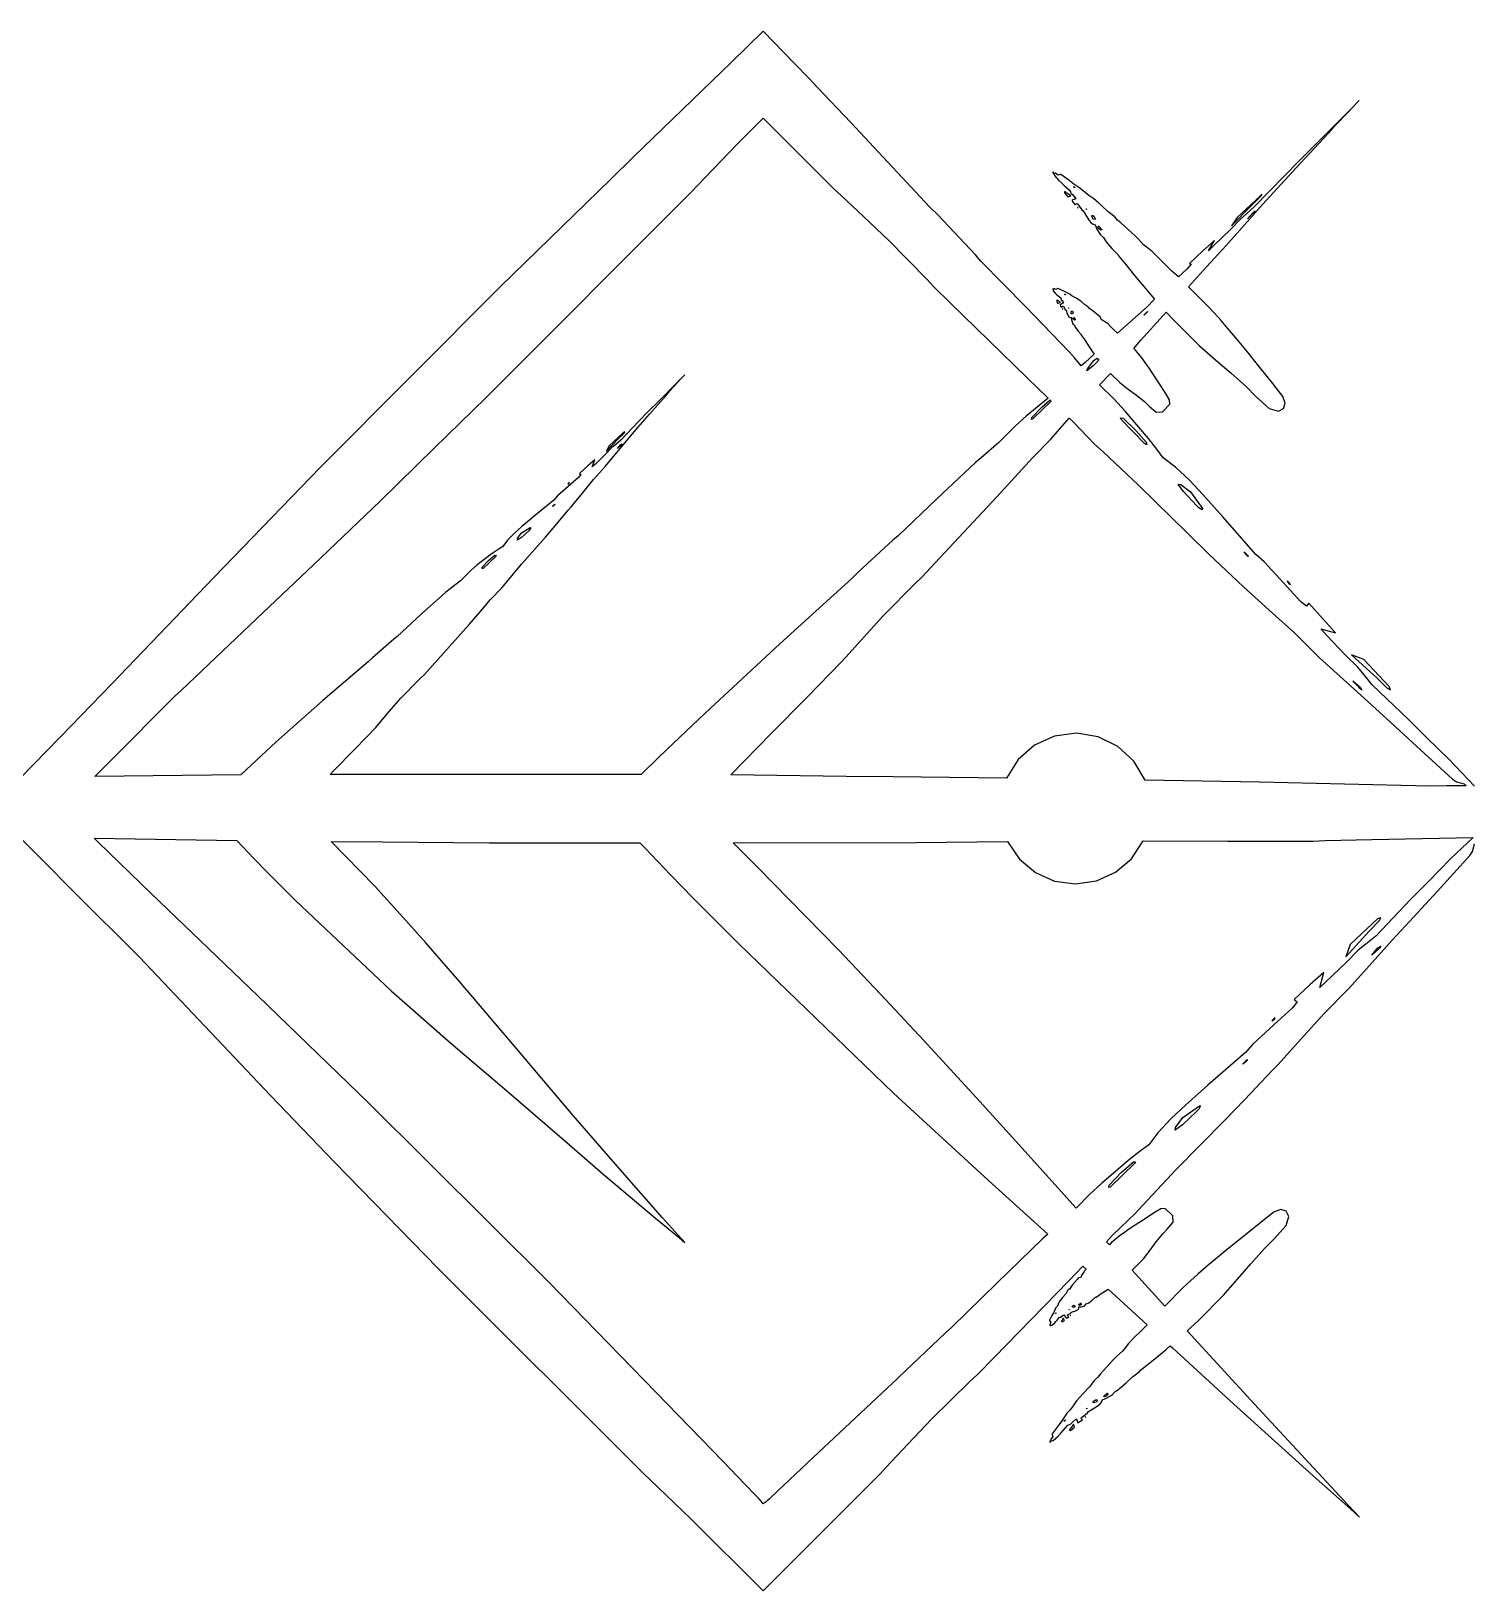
# Model space of a CAD drawing. Extents: x 0 to 792, y 0 to 189.
# Drawn here: x 714.06 to 756.8, y 71.02 to 117.23 of the extents above; entities that cross this region are included whole.
import ezdxf

# ---------------------------------------------------------------- set-up
doc = ezdxf.new("R2010")
doc.units = 0

msp = doc.modelspace()

# ---------------------------------------------------------------- linework, layer by layer
at = {"layer": 'Layer 1'}
for p, q in [((735.748312, 117.229732), (734.811716, 116.315719)), ((736.683012, 116.270222), (735.748312, 117.229732)), ((734.811716, 116.315719), (731.909696, 113.508159)), ((737.103051, 115.837076), (736.683012, 116.270222)), ((737.351522, 115.575129), (737.103051, 115.837076)), ((738.343013, 114.526109), (737.351522, 115.575129)), ((753.337694, 115.104418), (753.224853, 114.988707)), ((753.224853, 114.988707), (753.3273, 115.09281)), ((753.3273, 115.09281), (753.412, 115.18)), ((753.412, 115.18), (753.337694, 115.104418)), ((753.412, 115.18), (753.412, 115.18)), ((734.98443, 113.878715), (735.704412, 114.608177)), ((735.704412, 114.608177), (735.747891, 114.657222)), ((735.747891, 114.657222), (735.764788, 114.641725)), ((735.764788, 114.641725), (736.65024, 113.749638)), ((752.988502, 114.752287), (752.187618, 113.949961)), ((752.685412, 114.425476), (753.076572, 114.832158)), ((753.196006, 114.959257), (752.988502, 114.752287)), ((753.076572, 114.832158), (753.196006, 114.959257)), ((753.196151, 114.958739), (753.205592, 114.968134)), ((753.196482, 114.959069), (753.196151, 114.958739)), ((753.225, 114.988), (753.196482, 114.959069)), ((753.205592, 114.968134), (753.225, 114.988)), ((740.678403, 112.030439), (738.343013, 114.526109)), ((751.669689, 113.31503), (752.496701, 114.206541)), ((752.496701, 114.206541), (752.574758, 114.293184)), ((752.574758, 114.293184), (752.685412, 114.425476)), ((734.030935, 112.891181), (734.98443, 113.878715)), ((736.65024, 113.749638), (737.86461, 112.538908)), ((752.187618, 113.949961), (751.632321, 113.389468)), ((731.909696, 113.508159), (731.233563, 112.848428)), ((751.090406, 112.683324), (751.669689, 113.31503)), ((751.632321, 113.389468), (751.184754, 112.938356)), ((731.233563, 112.848428), (727.974313, 109.672428)), ((733.61477, 112.458614), (734.030935, 112.891181)), ((744.331, 113.052), (744.332897, 113.02925)), ((744.35614, 113.048867), (744.331, 113.052)), ((744.331, 113.052), (744.331, 113.052)), ((744.332897, 113.02925), (744.36323, 113.01804)), ((744.36323, 113.01804), (744.35614, 113.048867)), ((744.364, 113.018), (744.36503, 113.013383)), ((744.366, 113.017), (744.364, 113.018)), ((744.36503, 113.013383), (744.365936, 113.01388)), ((744.413934, 113.021999), (744.365549, 113.013922)), ((744.365549, 113.013922), (744.377296, 112.957625)), ((744.365936, 113.01388), (744.366, 113.017)), ((744.377296, 112.957625), (744.499498, 112.815523)), ((744.486549, 112.963066), (744.413934, 113.021999)), ((744.548864, 112.985237), (744.486549, 112.963066)), ((744.499498, 112.815523), (744.595112, 112.72708)), ((744.572147, 112.981362), (744.548864, 112.985237)), ((744.736008, 112.861928), (744.572147, 112.981362)), ((744.852394, 112.778673), (744.736008, 112.861928)), ((744.957239, 112.699546), (744.852394, 112.778673)), ((751.184754, 112.938356), (750.307667, 112.040664)), ((727.54482, 106.377124), (733.61477, 112.458614)), ((737.86461, 112.538908), (738.051797, 112.367464)), ((738.051797, 112.367464), (738.735226, 111.727432)), ((744.595112, 112.72708), (744.670366, 112.654219)), ((744.670366, 112.654219), (744.82887, 112.520113)), ((744.68158, 112.468324), (744.676017, 112.443845)), ((744.676017, 112.443845), (744.771877, 112.323918)), ((744.702969, 112.470633), (744.68158, 112.468324)), ((744.746996, 112.431404), (744.702969, 112.470633)), ((744.864, 112.347), (744.746996, 112.431404)), ((744.771877, 112.323918), (744.864, 112.347)), ((744.82887, 112.520113), (744.852359, 112.469832)), ((744.852359, 112.469832), (744.86868, 112.428949)), ((744.864, 112.347), (744.864, 112.347)), ((744.86868, 112.428949), (744.920403, 112.38378)), ((744.920403, 112.38378), (744.996397, 112.294267)), ((744.95304, 112.604754), (744.95267, 112.623795)), ((744.95267, 112.623795), (744.963592, 112.622311)), ((744.989557, 112.586209), (744.953, 112.605)), ((744.953, 112.605), (744.95304, 112.604754)), ((745.134328, 112.578546), (744.957239, 112.699546)), ((744.963592, 112.622311), (744.989557, 112.586209)), ((744.996397, 112.294267), (745.015024, 112.265007)), ((745.183, 112.544256), (745.134328, 112.578546)), ((745.285043, 112.446088), (745.183, 112.544256)), ((745.402871, 112.365311), (745.285043, 112.446088)), ((745.520408, 112.282803), (745.402871, 112.365311)), ((745.548103, 112.260468), (745.520408, 112.282803)), ((750.469755, 112.344131), (749.796878, 111.708386)), ((750.232, 112.076), (750.485582, 112.327316)), ((750.537096, 112.391688), (750.469755, 112.344131)), ((750.485582, 112.327316), (750.537096, 112.391688)), ((750.557608, 112.100414), (751.090406, 112.683324)), ((740.921961, 111.788933), (740.678403, 112.030439)), ((745.015024, 112.265007), (744.896372, 112.224618)), ((744.896372, 112.224618), (744.938533, 112.159007)), ((744.938533, 112.159007), (744.991737, 112.086721)), ((744.991737, 112.086721), (745.029448, 112.12711)), ((745.029448, 112.12711), (745.061675, 112.116064)), ((745.061675, 112.116064), (745.109235, 112.048475)), ((745.074, 112.007), (745.06489, 112.007082)), ((745.06489, 112.007082), (745.068477, 111.997438)), ((745.068477, 111.997438), (745.077336, 111.992739)), ((745.077336, 111.992739), (745.074, 112.007)), ((745.074, 112.007), (745.074, 112.007)), ((745.109235, 112.048475), (745.193185, 111.935552)), ((745.193185, 111.935552), (745.232873, 111.910166)), ((745.232873, 111.910166), (745.342703, 111.730314)), ((745.310282, 111.964889), (745.318153, 111.970082)), ((745.325573, 111.94832), (745.310282, 111.964889)), ((745.318153, 111.970082), (745.33299, 111.952607)), ((745.33299, 111.952607), (745.325573, 111.94832)), ((745.674338, 112.15661), (745.548103, 112.260468)), ((745.762902, 112.077565), (745.674338, 112.15661)), ((745.969254, 111.880238), (745.762902, 112.077565)), ((746.127674, 111.756272), (745.969254, 111.880238)), ((749.627494, 111.4588), (750.232, 112.076)), ((749.70282, 111.147003), (750.557608, 112.100414)), ((750.075847, 111.825123), (749.894017, 111.66019)), ((750.307667, 112.040664), (750.075847, 111.825123)), ((750.288461, 111.862682), (750.101647, 111.673514)), ((750.101647, 111.673514), (750.258, 111.85)), ((750.232, 112.076), (750.232, 112.076)), ((750.258, 111.85), (750.2585, 111.8504)), ((750.2585, 111.8504), (750.32209, 111.904389)), ((750.32209, 111.904389), (750.288461, 111.862682)), ((738.735226, 111.727432), (739.477422, 111.025913)), ((742.037171, 110.608523), (740.921961, 111.788933)), ((745.342703, 111.730314), (745.410581, 111.624481)), ((745.410581, 111.624481), (745.462016, 111.562251)), ((745.462016, 111.562251), (745.524533, 111.512134)), ((745.491578, 111.760711), (745.498213, 111.771839)), ((745.513174, 111.665839), (745.491578, 111.760711)), ((745.498213, 111.771839), (745.521169, 111.772744)), ((745.567078, 111.648623), (745.513174, 111.665839)), ((745.521169, 111.772744), (745.530607, 111.763843)), ((745.524533, 111.512134), (745.590432, 111.491198)), ((745.530607, 111.763843), (745.580278, 111.701859)), ((745.59131, 111.660327), (745.567078, 111.648623)), ((745.580278, 111.701859), (745.591, 111.66)), ((745.590432, 111.491198), (745.603539, 111.44199)), ((745.591, 111.66), (745.59131, 111.660327)), ((745.603539, 111.44199), (745.62707, 111.387592)), ((745.62707, 111.387592), (745.700677, 111.251259)), ((745.667059, 111.434566), (745.679217, 111.455913)), ((745.702009, 111.377774), (745.667059, 111.434566)), ((745.679217, 111.455913), (745.691539, 111.456077)), ((745.691539, 111.456077), (745.78332, 111.35214)), ((745.758304, 111.330626), (745.702009, 111.377774)), ((746.165754, 111.727672), (746.127674, 111.756272)), ((746.24954, 111.630587), (746.165754, 111.727672)), ((746.350677, 111.548162), (746.24954, 111.630587)), ((746.449627, 111.46244), (746.350677, 111.548162)), ((746.77434, 111.164888), (746.449627, 111.46244)), ((749.602685, 111.363707), (749.095318, 110.867013)), ((749.894017, 111.66019), (749.602685, 111.363707)), ((749.796878, 111.708386), (749.627494, 111.4588)), ((739.477422, 111.025913), (740.587192, 109.892813)), ((745.700677, 111.251259), (745.741881, 111.195458)), ((745.741881, 111.195458), (745.831393, 111.11971)), ((745.780766, 111.340682), (745.758304, 111.330626)), ((745.781, 111.341), (745.780766, 111.340682)), ((745.78332, 111.35214), (745.781, 111.341)), ((745.831393, 111.11971), (745.891524, 111.018655)), ((745.891524, 111.018655), (745.912047, 110.989394)), ((745.912047, 110.989394), (746.084109, 110.794706)), ((746.844613, 111.100431), (746.77434, 111.164888)), ((746.872514, 111.063587), (746.844613, 111.100431)), ((747.022281, 110.902198), (746.872514, 111.063587)), ((747.132607, 110.812189), (747.022281, 110.902198)), ((749.11686, 111.029544), (748.775332, 110.717483)), ((748.945458, 110.726466), (749.11686, 111.029544)), ((749.465683, 110.881099), (749.70282, 111.147003)), ((742.199166, 110.419685), (742.037171, 110.608523)), ((746.084109, 110.794706), (746.262682, 110.604223)), ((746.262682, 110.604223), (746.280324, 110.573147)), ((746.280324, 110.573147), (746.423247, 110.397664)), ((747.235268, 110.731247), (747.132607, 110.812189)), ((747.264074, 110.710312), (747.235268, 110.731247)), ((747.433212, 110.542988), (747.264074, 110.710312)), ((747.608322, 110.364539), (747.433212, 110.542988)), ((748.775332, 110.717483), (748.380309, 110.351514)), ((748.880637, 110.252114), (749.465683, 110.881099)), ((749.095318, 110.867013), (748.945458, 110.726466)), ((743.517396, 109.077475), (742.199166, 110.419685)), ((746.423247, 110.397664), (746.457412, 110.364531)), ((746.457412, 110.364531), (746.752453, 109.989331)), ((746.752453, 109.989331), (747.072552, 109.6035)), ((747.856423, 110.124681), (747.608322, 110.364539)), ((747.999594, 109.998488), (747.856423, 110.124681)), ((748.055355, 109.950022), (747.999594, 109.998488)), ((748.302581, 110.18279), (748.055355, 109.950022)), ((748.425108, 110.322913), (748.302581, 110.18279)), ((748.353983, 109.654283), (748.880637, 110.252114)), ((748.380309, 110.351514), (748.425108, 110.322913)), ((727.974313, 109.672428), (722.637573, 104.317108)), ((740.587192, 109.892813), (740.811674, 109.650565)), ((740.811674, 109.650565), (741.303093, 109.170604)), ((744.331, 109.601), (744.326767, 109.584431)), ((744.326767, 109.584431), (744.346754, 109.583607)), ((744.349105, 109.604957), (744.331, 109.601)), ((744.331, 109.601), (744.331, 109.601)), ((744.346722, 109.581473), (744.34149, 109.542157)), ((744.34149, 109.542157), (744.397827, 109.465912)), ((744.385051, 109.599606), (744.346722, 109.581473)), ((744.346754, 109.583607), (744.349105, 109.604957)), ((744.424904, 109.573478), (744.385051, 109.599606)), ((744.477202, 109.605705), (744.424904, 109.573478)), ((744.493687, 109.608589), (744.477202, 109.605705)), ((744.586953, 109.559796), (744.493687, 109.608589)), ((744.653509, 109.526248), (744.586953, 109.559796)), ((744.712527, 109.493031), (744.653509, 109.526248)), ((747.072552, 109.6035), (747.346491, 109.292263)), ((748.908335, 109.103767), (748.353983, 109.654283)), ((741.303093, 109.170604), (743.572873, 106.955184)), ((744.816706, 107.733035), (743.517396, 109.077475)), ((744.397827, 109.465912), (744.447529, 109.423381)), ((744.44834, 109.250664), (744.438078, 109.23088)), ((744.438078, 109.23088), (744.480157, 109.164775)), ((744.447529, 109.423381), (744.485858, 109.387443)), ((744.464949, 109.257668), (744.44834, 109.250664)), ((744.488235, 109.239205), (744.464949, 109.257668)), ((744.480157, 109.164775), (744.555, 109.205)), ((744.485858, 109.387443), (744.571414, 109.326367)), ((744.555, 109.205), (744.488235, 109.239205)), ((744.647534, 109.181223), (744.548418, 109.121302)), ((744.548418, 109.121302), (744.563658, 109.082561)), ((744.555, 109.205), (744.555, 109.205)), ((744.563658, 109.082561), (744.585623, 109.041597)), ((744.571414, 109.326367), (744.576525, 109.294476)), ((744.576525, 109.294476), (744.578545, 109.267854)), ((744.578545, 109.267854), (744.606116, 109.246834)), ((744.585623, 109.041597), (744.624006, 109.081325)), ((744.606116, 109.246834), (744.640857, 109.198535)), ((744.624006, 109.081325), (744.645435, 109.081077)), ((744.640857, 109.198535), (744.647534, 109.181223)), ((744.645435, 109.081077), (744.66431, 109.042172)), ((744.685746, 109.420842), (744.690239, 109.435018)), ((744.686, 109.421), (744.685746, 109.420842)), ((744.708538, 109.415982), (744.686, 109.421)), ((744.690239, 109.435018), (744.698028, 109.436584)), ((744.698028, 109.436584), (744.708538, 109.415982)), ((744.815309, 109.446295), (744.712527, 109.493031)), ((744.843295, 109.432779), (744.815309, 109.446295)), ((744.895387, 109.384477), (744.843295, 109.432779)), ((744.963716, 109.353237), (744.895387, 109.384477)), ((745.031348, 109.320596), (744.963716, 109.353237)), ((745.046588, 109.310718), (745.031348, 109.320596)), ((745.11541, 109.26423), (745.046588, 109.310718)), ((745.162228, 109.226977), (745.11541, 109.26423)), ((745.267898, 109.130375), (745.162228, 109.226977)), ((745.355929, 109.076798), (745.267898, 109.130375)), ((745.377358, 109.064764), (745.355929, 109.076798)), ((745.416056, 109.012754), (745.377358, 109.064764)), ((747.130538, 109.067903), (746.252133, 108.278929)), ((747.322093, 109.27108), (747.130538, 109.067903)), ((747.346491, 109.292263), (747.322093, 109.27108)), ((749.108504, 108.883115), (748.908335, 109.103767)), ((744.627, 109.002), (744.620159, 108.999773)), ((744.620159, 108.999773), (744.620441, 108.993426)), ((744.620441, 108.993426), (744.625925, 108.992108)), ((744.625925, 108.992108), (744.627, 109.002)), ((744.627, 109.002), (744.627, 109.002)), ((744.66431, 109.042172), (744.699136, 108.97839)), ((744.699136, 108.97839), (744.722625, 108.969241)), ((744.722625, 108.969241), (744.760211, 108.861596)), ((744.760211, 108.861596), (744.784765, 108.799033)), ((744.784765, 108.799033), (744.807845, 108.765166)), ((744.794342, 109.02957), (744.801552, 109.03542)), ((744.801719, 109.020914), (744.794342, 109.02957)), ((744.801552, 109.03542), (744.808354, 109.026025)), ((744.808354, 109.026025), (744.801719, 109.020914)), ((744.807845, 108.765166), (744.842299, 108.743153)), ((744.842299, 108.743153), (744.88652, 108.74381)), ((744.872107, 108.855653), (744.879527, 108.92151)), ((744.908294, 108.856147), (744.872107, 108.855653)), ((744.879527, 108.92151), (744.887316, 108.931483)), ((744.88652, 108.74381), (744.88413, 108.710183)), ((744.88413, 108.710183), (744.888211, 108.675151)), ((744.887316, 108.931483), (744.904749, 108.937912)), ((744.888211, 108.675151), (744.909476, 108.591244)), ((744.904749, 108.937912), (744.909612, 108.933625)), ((744.929353, 108.870983), (744.908, 108.856)), ((744.908, 108.856), (744.908294, 108.856147)), ((744.909476, 108.591244), (744.926497, 108.559674)), ((744.909612, 108.933625), (744.931456, 108.89942)), ((744.931456, 108.89942), (744.929353, 108.870983)), ((744.929929, 108.720382), (744.944396, 108.739423)), ((744.942045, 108.686515), (744.929929, 108.720382)), ((744.972545, 108.665168), (744.942045, 108.686515)), ((744.944396, 108.739423), (744.953667, 108.742638)), ((744.953667, 108.742638), (744.996694, 108.687576)), ((744.991914, 108.678274), (744.972545, 108.665168)), ((744.992, 108.678), (744.991914, 108.678274)), ((744.996694, 108.687576), (744.992, 108.678)), ((745.471406, 108.976158), (745.416056, 109.012754)), ((745.524365, 108.936511), (745.471406, 108.976158)), ((745.693913, 108.794079), (745.524365, 108.936511)), ((745.730551, 108.76317), (745.693913, 108.794079)), ((745.742336, 108.742481), (745.730551, 108.76317)), ((745.758761, 108.683647), (745.742336, 108.742481)), ((745.8145, 108.658661), (745.758761, 108.683647)), ((745.874876, 108.618684), (745.8145, 108.658661)), ((745.93175, 108.583488), (745.874876, 108.618684)), ((746.942706, 108.072805), (747.604251, 108.806884)), ((747.134716, 108.910311), (747.035024, 108.813791)), ((747.035024, 108.813791), (747.038, 108.83)), ((747.037826, 108.829852), (747.1355, 108.925808)), ((747.038, 108.83), (747.037826, 108.829852)), ((747.1355, 108.925808), (747.134716, 108.910311)), ((747.604251, 108.806884), (747.690136, 108.90052)), ((747.690136, 108.90052), (747.933411, 108.645578)), ((747.933411, 108.645578), (748.679727, 107.908533)), ((749.318277, 108.654797), (749.108504, 108.883115)), ((749.566088, 108.364743), (749.318277, 108.654797)), ((744.926497, 108.559674), (744.974796, 108.525054)), ((744.974796, 108.525054), (744.994704, 108.464142)), ((744.994704, 108.464142), (745.002863, 108.447327)), ((745.002863, 108.447327), (745.083474, 108.344133)), ((745.083474, 108.344133), (745.17002, 108.245638)), ((745.17002, 108.245638), (745.175501, 108.226763)), ((745.175501, 108.226763), (745.239052, 108.130573)), ((745.239052, 108.130573), (745.256403, 108.114252)), ((745.948152, 108.574917), (745.93175, 108.583488)), ((746.033423, 108.491504), (745.948152, 108.574917)), ((746.120381, 108.401246), (746.033423, 108.491504)), ((746.246816, 108.283049), (746.120381, 108.401246)), ((746.252133, 108.278929), (746.246816, 108.283049)), ((749.74973, 108.144999), (749.566088, 108.364743)), ((750.045143, 107.785296), (749.74973, 108.144999)), ((744.987284, 107.545106), (744.816706, 107.733035)), ((745.256403, 108.114252), (745.384368, 107.906209)), ((745.384368, 107.906209), (745.528445, 107.696357)), ((745.528445, 107.696357), (745.558696, 107.657287)), ((746.728895, 107.831223), (746.942706, 108.072805)), ((746.781896, 107.778967), (746.728895, 107.831223)), ((746.877137, 107.663242), (746.781896, 107.778967)), ((746.977696, 107.544221), (746.877137, 107.663242)), ((748.679727, 107.908533), (749.152107, 107.488742)), ((750.471033, 107.25423), (750.045143, 107.785296)), ((745.171998, 107.311844), (744.987284, 107.545106)), ((745.285705, 107.412733), (745.171998, 107.311844)), ((745.558696, 107.657287), (745.285705, 107.412733)), ((745.521344, 107.306727), (745.341286, 107.167758)), ((745.341286, 107.167758), (745.356, 107.229)), ((745.35537, 107.229494), (745.548246, 107.468446)), ((745.356, 107.229), (745.35537, 107.229494)), ((745.692653, 107.484025), (745.521344, 107.306727)), ((745.548246, 107.468446), (745.648762, 107.540483)), ((745.648762, 107.540483), (745.690099, 107.487073)), ((745.690099, 107.487073), (745.692653, 107.484025)), ((747.091361, 107.388189), (746.977696, 107.544221)), ((747.174445, 107.269091), (747.091361, 107.388189)), ((747.306491, 107.072664), (747.174445, 107.269091)), ((749.152107, 107.488742), (749.614635, 107.093431)), ((750.848209, 106.792732), (750.471033, 107.25423)), ((733.166539, 106.784174), (732.676359, 106.292509)), ((732.985536, 106.579512), (733.222055, 106.83157)), ((733.29335, 106.910451), (733.166539, 106.784174)), ((733.222055, 106.83157), (733.29335, 106.910451)), ((733.294104, 106.910571), (733.300288, 106.91667)), ((733.294725, 106.911229), (733.294104, 106.910571)), ((733.315, 106.932), (733.294725, 106.911229)), ((733.300288, 106.91667), (733.315, 106.932)), ((733.380706, 107.000433), (733.315095, 106.93202)), ((733.315095, 106.93202), (733.374607, 106.993014)), ((733.374607, 106.993014), (733.426, 107.047)), ((733.426, 107.047), (733.380706, 107.000433)), ((733.426, 107.047), (733.426, 107.047)), ((743.572873, 106.955184), (744.190073, 106.362137)), ((745.718362, 106.749308), (746.037882, 107.092363)), ((746.13675, 106.341139), (745.718362, 106.749308)), ((746.037882, 107.092363), (746.312275, 106.824729)), ((746.312275, 106.824729), (746.562228, 106.627402)), ((747.493802, 106.780217), (747.306491, 107.072664)), ((747.661865, 106.527832), (747.493802, 106.780217)), ((749.614635, 107.093431), (750.06855, 106.688643)), ((751.146425, 106.404112), (750.848209, 106.792732)), ((726.00747, 104.880784), (727.54482, 106.377124)), ((732.676359, 106.292509), (732.337261, 105.948303)), ((732.381697, 105.881284), (732.875868, 106.439468)), ((732.875868, 106.439468), (732.921986, 106.494281)), ((732.921986, 106.494281), (732.985536, 106.579512)), ((744.190073, 106.362137), (743.541264, 105.822994)), ((744.020466, 106.103237), (744.25031, 106.304272)), ((744.25031, 106.304272), (744.25178, 106.302872)), ((744.25178, 106.302872), (744.286493, 106.268749)), ((746.471725, 105.976985), (746.13675, 106.341139)), ((746.562228, 106.627402), (746.810866, 106.445984)), ((746.810866, 106.445984), (747.050642, 106.255253)), ((747.788842, 106.310479), (747.661865, 106.527832)), ((747.795519, 106.183874), (747.788842, 106.310479)), ((750.06855, 106.688643), (750.339029, 106.4201)), ((750.339029, 106.4201), (750.742005, 106.050178)), ((751.219452, 106.211236), (751.146425, 106.404112)), ((732.037285, 105.484079), (732.381697, 105.881284)), ((732.337261, 105.948303), (732.063898, 105.671353)), ((743.541264, 105.822994), (743.231263, 105.544723)), ((743.710507, 105.786067), (744.020466, 106.103237)), ((744.286493, 106.268749), (743.734535, 105.740816)), ((747.165621, 105.157762), (746.471725, 105.976985)), ((747.050642, 106.255253), (747.186727, 106.121147)), ((747.186727, 106.121147), (747.396982, 105.943934)), ((747.396982, 105.943934), (747.58212, 105.955556)), ((747.58212, 105.955556), (747.795519, 106.183874)), ((750.742005, 106.050178), (751.013472, 105.975417)), ((751.013472, 105.975417), (751.168168, 106.048164)), ((751.168168, 106.048164), (751.219452, 106.211236)), ((732.063898, 105.671353), (731.530781, 105.117633)), ((731.647796, 105.35643), (731.602711, 105.331123)), ((731.618741, 105.314475), (731.647796, 105.35643)), ((731.720688, 105.117368), (732.037285, 105.484079)), ((743.231263, 105.544723), (742.732921, 105.040612)), ((743.696701, 105.724413), (743.710507, 105.786067)), ((743.734535, 105.740816), (743.696701, 105.724413)), ((744.278982, 105.153879), (744.468519, 105.368681)), ((744.468519, 105.368681), (744.812644, 105.761602)), ((744.812644, 105.761602), (744.931914, 105.660135)), ((744.931914, 105.660135), (745.570667, 104.994799)), ((746.336, 105.774), (746.335656, 105.773782)), ((746.335656, 105.773782), (746.41301, 105.761418)), ((746.353882, 105.727443), (746.336, 105.774)), ((747.047078, 105.0101), (746.353882, 105.727443)), ((746.41301, 105.761418), (746.794856, 105.397916)), ((746.794856, 105.397916), (747.103827, 105.045299)), ((731.270978, 104.891045), (731.093599, 104.708473)), ((731.095259, 104.780525), (731.463, 105.161)), ((731.183456, 104.948918), (731.095259, 104.780525)), ((731.602711, 105.331123), (731.183456, 104.948918)), ((731.21629, 104.514347), (731.720688, 105.117368)), ((731.385631, 104.988801), (731.270978, 104.891045)), ((731.530781, 105.117633), (731.385631, 104.988801)), ((731.43578, 104.861579), (731.527931, 104.973759)), ((731.549733, 104.977798), (731.436, 104.862)), ((731.463, 105.161), (731.618741, 105.314475)), ((731.463, 105.161), (731.463, 105.161)), ((731.527931, 104.973759), (731.568771, 105.004916)), ((731.568771, 105.004916), (731.549733, 104.977798)), ((742.732921, 105.040612), (742.203916, 104.591806)), ((743.735307, 104.600315), (744.278982, 105.153879)), ((745.570667, 104.994799), (745.820414, 104.763941)), ((747.103373, 104.978695), (747.047078, 105.0101)), ((747.103827, 105.045299), (747.103373, 104.978695)), ((747.415616, 104.845949), (747.165621, 105.157762)), ((724.41023, 103.320564), (726.00747, 104.880784)), ((730.766659, 104.53325), (730.551818, 104.347875)), ((730.687202, 104.322148), (730.766659, 104.53325)), ((731.093599, 104.708473), (730.780795, 104.406385)), ((731.076661, 104.345954), (731.21629, 104.514347)), ((731.436, 104.862), (731.43578, 104.861579)), ((742.043682, 104.450365), (740.895872, 103.373645)), ((742.203916, 104.591806), (742.043682, 104.450365)), ((743.207498, 104.01493), (743.735307, 104.600315)), ((745.820414, 104.763941), (746.873, 103.78)), ((747.603999, 104.585483), (747.415616, 104.845949)), ((747.962218, 104.317025), (747.603999, 104.585483)), ((722.637573, 104.317108), (719.474673, 101.049038)), ((730.274295, 104.008367), (730.047501, 103.807662)), ((730.34592, 104.097549), (730.274295, 104.008367)), ((730.551818, 104.347875), (730.304256, 104.129367)), ((730.304256, 104.129367), (730.34592, 104.097549)), ((730.780795, 104.406385), (730.687202, 104.322148)), ((730.726889, 103.952209), (731.076661, 104.345954)), ((742.671939, 103.430372), (743.207498, 104.01493)), ((748.380443, 103.923692), (747.962218, 104.317025)), ((730.047501, 103.807662), (729.660473, 103.463371)), ((729.98273, 103.836147), (729.958989, 103.80944)), ((729.958989, 103.80944), (729.997936, 103.835735)), ((730.011, 103.857), (729.98273, 103.836147)), ((729.997936, 103.835735), (730.011, 103.857)), ((730.011, 103.857), (730.011, 103.857)), ((730.062792, 103.135537), (730.395583, 103.545606)), ((730.395583, 103.545606), (730.726889, 103.952209)), ((746.87286, 103.780332), (748.33661, 102.334682)), ((746.873, 103.78), (746.87286, 103.780332)), ((748.041, 103.809), (748.040456, 103.808682)), ((748.040456, 103.808682), (748.121355, 103.799533)), ((748.2, 103.588), (748.041, 103.809)), ((748.121355, 103.799533), (748.414666, 103.579623)), ((748.58957, 103.173762), (748.2, 103.588)), ((748.779223, 103.503325), (748.380443, 103.923692)), ((748.414666, 103.579623), (748.760893, 103.086886)), ((749.367489, 102.839062), (748.779223, 103.503325)), ((722.42927, 101.424124), (724.41023, 103.320564)), ((729.545451, 103.336684), (728.956234, 102.849964)), ((729.51676, 103.162719), (729.57693, 103.221159)), ((729.517, 103.163), (729.51676, 103.162719)), ((729.517626, 103.150273), (729.517, 103.163)), ((729.579281, 103.208795), (729.517626, 103.150273)), ((729.660473, 103.463371), (729.545451, 103.336684)), ((729.57693, 103.221159), (729.579281, 103.208795)), ((729.977933, 103.0344), (730.062792, 103.135537)), ((740.895872, 103.373645), (739.750862, 102.280035)), ((740.849519, 101.478712), (742.671939, 103.430372)), ((748.656293, 103.108151), (748.58957, 103.173762)), ((748.759327, 103.052929), (748.656293, 103.108151)), ((748.760893, 103.086886), (748.759327, 103.052929)), ((728.956234, 102.849964), (728.602096, 102.558674)), ((729.586869, 102.57076), (729.977933, 103.0344)), ((750.341437, 101.725082), (749.367489, 102.839062)), ((728.173113, 102.147372), (728.039379, 101.958207)), ((728.378887, 102.359781), (728.173113, 102.147372)), ((728.602096, 102.558674), (728.378887, 102.359781)), ((728.47087, 102.198426), (728.58009, 102.353716)), ((728.471, 102.198), (728.47087, 102.198426)), ((728.471482, 102.151363), (728.471, 102.198)), ((728.589733, 102.228596), (728.471482, 102.151363)), ((728.58009, 102.353716), (728.845003, 102.521122)), ((728.805232, 102.427817), (728.589733, 102.228596)), ((728.591872, 101.443998), (729.297927, 102.237174)), ((728.86462, 102.518156), (728.805232, 102.427817)), ((728.845003, 102.521122), (728.86462, 102.518156)), ((729.297927, 102.237174), (729.586869, 102.57076)), ((739.589431, 102.146262), (738.582031, 101.22203)), ((739.750862, 102.280035), (739.589431, 102.146262)), ((748.33661, 102.334682), (748.950223, 101.740232)), ((727.726245, 101.750494), (727.280899, 101.416095)), ((727.829274, 101.662591), (727.452635, 101.312449)), ((727.612903, 101.549166), (727.801992, 101.701001)), ((727.896247, 101.870009), (727.726245, 101.750494)), ((727.801992, 101.701001), (727.843247, 101.69383)), ((727.843247, 101.69383), (727.829274, 101.662591)), ((728.039379, 101.958207), (727.896247, 101.870009)), ((748.950223, 101.740232), (749.801882, 100.933207)), ((749.990753, 101.790418), (750.014, 101.791)), ((750.104745, 101.671148), (749.990753, 101.790418)), ((750.014, 101.791), (750.013666, 101.790912)), ((750.013666, 101.790912), (750.127455, 101.674611)), ((750.127455, 101.674611), (750.104745, 101.671148)), ((750.59032, 101.504842), (750.341437, 101.725082)), ((720.939457, 100.006566), (722.42927, 101.424124)), ((727.084893, 101.251822), (726.780869, 100.941987)), ((727.280899, 101.416095), (727.084893, 101.251822)), ((727.42448, 101.353487), (727.612903, 101.549166)), ((727.425, 101.353), (727.42448, 101.353487)), ((727.425311, 101.306522), (727.425, 101.353)), ((727.452635, 101.312449), (727.425311, 101.306522)), ((728.116525, 100.870153), (728.591872, 101.443998)), ((738.582031, 101.22203), (738.376503, 101.019428)), ((740.453753, 101.057188), (740.849519, 101.478712)), ((751.270862, 100.766312), (750.59032, 101.504842)), ((719.474673, 101.049038), (716.450163, 97.890098)), ((726.780869, 100.941987), (726.441316, 100.68276)), ((727.674269, 100.392749), (728.00533, 100.733659)), ((728.00533, 100.733659), (728.116525, 100.870153)), ((738.376503, 101.019428), (736.247213, 99.083668)), ((739.314392, 99.916673), (740.253133, 100.865139)), ((740.253133, 100.865139), (740.453753, 101.057188)), ((749.801882, 100.933207), (749.987708, 100.758054)), ((749.987708, 100.758054), (750.743546, 100.072277)), ((751.665691, 100.331521), (751.270862, 100.766312)), ((751.327742, 100.894424), (751.274659, 100.939182)), ((751.274659, 100.939182), (751.327, 100.865)), ((751.327, 100.865), (751.369367, 100.840602)), ((751.327, 100.865), (751.327, 100.865)), ((751.369367, 100.840602), (751.327742, 100.894424)), ((726.339564, 100.599674), (725.62272, 99.954204)), ((726.441316, 100.68276), (726.339564, 100.599674)), ((727.362208, 100.023072), (727.674269, 100.392749)), ((751.842986, 100.196591), (751.665691, 100.331521)), ((751.911442, 100.284292), (751.842986, 100.196591)), ((752.344625, 99.813069), (751.911442, 100.284292)), ((718.514017, 97.709706), (720.939457, 100.006566)), ((725.62272, 99.954204), (724.911475, 99.294473)), ((727.043718, 99.655537), (727.362208, 100.023072)), ((738.734821, 99.281422), (739.314392, 99.916673)), ((750.743546, 100.072277), (751.496582, 99.393341)), ((752.709482, 99.401189), (752.344625, 99.813069)), ((725.952858, 98.435157), (727.043718, 99.655537)), ((751.496582, 99.393341), (752.221842, 98.675831)), ((752.430472, 99.340923), (752.26855, 99.524085)), ((752.26855, 99.524085), (752.709482, 99.401189)), ((724.807205, 99.217991), (724.174142, 98.668132)), ((724.911475, 99.294473), (724.807205, 99.217991)), ((736.247213, 99.083668), (734.027013, 97.022218)), ((738.206064, 98.696534), (738.734821, 99.281422)), ((753.013543, 98.730731), (752.430472, 99.340923)), ((724.04774, 98.544578), (722.70611, 97.396728)), ((724.174142, 98.668132), (724.04774, 98.544578)), ((725.715597, 98.171889), (725.952858, 98.435157)), ((737.057674, 97.502604), (738.064744, 98.536054)), ((738.064744, 98.536054), (738.206064, 98.696534)), ((752.221842, 98.675831), (752.535179, 98.391298)), ((753.369371, 98.388088), (753.013543, 98.730731)), ((753.178, 98.7523), (753.936559, 98.058943)), ((753.542069, 98.618539), (753.178, 98.7523)), ((753.178, 98.7523), (753.178, 98.7523)), ((754.295681, 97.81687), (753.542069, 98.618539)), ((725.017992, 97.473254), (725.590928, 98.056082)), ((725.590928, 98.056082), (725.715597, 98.171889)), ((752.535179, 98.391298), (753.665679, 97.372858)), ((753.435457, 97.745077), (753.222142, 97.978587)), ((753.222142, 97.978587), (753.439, 97.7982)), ((753.550871, 98.15738), (753.369371, 98.388088)), ((753.789862, 97.864772), (753.550871, 98.15738)), ((753.936559, 98.058943), (754.241359, 97.763694)), ((716.450163, 97.890098), (714.927073, 96.318088)), ((716.39836, 95.593112), (718.33186, 97.537932)), ((718.33186, 97.537932), (718.514017, 97.709706)), ((735.991094, 96.424404), (737.057674, 97.502604)), ((753.48961, 97.709718), (753.435457, 97.745077)), ((753.438426, 97.798242), (753.48961, 97.709718)), ((753.439, 97.7982), (753.438426, 97.798242)), ((754.868892, 96.834542), (753.789862, 97.864772)), ((754.241359, 97.763694), (754.333928, 97.718538)), ((754.333928, 97.718538), (754.295681, 97.81687)), ((722.70611, 97.396728), (721.31576, 96.164968)), ((724.3609, 96.704393), (724.673867, 97.07341)), ((724.673867, 97.07341), (725.017992, 97.473254)), ((753.665679, 97.372858), (754.354464, 96.735711)), ((723.666375, 95.964376), (724.277927, 96.602511)), ((724.277927, 96.602511), (724.3609, 96.704393)), ((734.027013, 97.022218), (732.892593, 95.945498)), ((754.354464, 96.735711), (755.107127, 96.049192)), ((755.405314, 96.302983), (754.868892, 96.834542)), ((714.927073, 96.318088), (713.760303, 95.123338)), ((721.31576, 96.164968), (720.586752, 95.494194)), ((734.792264, 95.199154), (735.991094, 96.424404)), ((744.37877, 96.341714), (743.792805, 96.075991)), ((745.029588, 96.428788), (744.37877, 96.341714)), ((745.677594, 96.322791), (745.029588, 96.428788)), ((746.255569, 96.040112), (745.677594, 96.322791)), ((756.075555, 95.647209), (755.405314, 96.302983)), ((723.015546, 95.301758), (723.666375, 95.964376)), ((732.610204, 95.674816), (732.195482, 95.271758)), ((732.892593, 95.945498), (732.610204, 95.674816)), ((743.306931, 95.654223), (742.956384, 95.099008)), ((743.792805, 96.075991), (743.306931, 95.654223)), ((746.72895, 95.604368), (746.255569, 96.040112)), ((755.107127, 96.049192), (756.172717, 95.072456)), ((715.950629, 95.15288), (716.39836, 95.593112)), ((720.278069, 95.19606), (715.950629, 95.15288)), ((720.586752, 95.494194), (720.278069, 95.19606)), ((722.920056, 95.202848), (723.015546, 95.301758)), ((731.509696, 95.209774), (722.920056, 95.202848)), ((732.131149, 95.208701), (731.509696, 95.209774)), ((732.195482, 95.271758), (732.131149, 95.208701)), ((738.210184, 95.150937), (734.792264, 95.199154)), ((747.063174, 95.039177), (746.72895, 95.604368)), ((756.819317, 94.864994), (756.075555, 95.647209)), ((739.601104, 95.139315), (738.210184, 95.150937)), ((742.956384, 95.099008), (739.601104, 95.139315)), ((750.458674, 94.979583), (747.063174, 95.039177)), ((755.488794, 94.866248), (750.458674, 94.979583)), ((755.993853, 94.867732), (755.488794, 94.866248)), ((756.581256, 94.86839), (755.993853, 94.867732)), ((756.172717, 95.072456), (756.290006, 94.993999)), ((756.290006, 94.993999), (756.518902, 94.934167)), ((756.518902, 94.934167), (756.581256, 94.86839)), ((713.707306, 93.356809), (714.369261, 92.703507)), ((755.284622, 93.306989), (756.787442, 93.341936)), ((756.787442, 93.341936), (756.116, 92.7071)), ((716.051534, 93.201285), (715.930743, 93.318574)), ((715.930743, 93.318574), (717.148453, 93.29805)), ((717.623544, 91.678145), (716.051534, 93.201285)), ((717.148453, 93.29805), (720.159933, 93.253459)), ((720.159933, 93.253459), (720.661408, 92.723796)), ((724.243626, 91.898637), (722.956596, 93.224197)), ((722.956596, 93.224197), (724.473216, 93.212081)), ((724.473216, 93.212081), (727.631826, 93.183066)), ((727.631826, 93.183066), (732.097826, 93.185951)), ((732.097826, 93.185951), (732.258185, 93.02102)), ((732.258185, 93.02102), (733.0078, 92.230892)), ((734.857908, 93.187719), (740.283998, 93.191263)), ((735.57167, 92.469055), (734.857908, 93.187719)), ((740.283998, 93.191263), (741.167717, 93.202803)), ((741.167717, 93.202803), (742.990507, 93.224481)), ((742.990507, 93.224481), (743.341946, 92.701487)), ((746.661999, 92.712856), (747.009847, 93.238245)), ((747.009847, 93.238245), (749.504968, 93.233794)), ((749.504968, 93.233794), (752.029977, 93.236348)), ((752.029977, 93.236348), (752.403402, 93.247476)), ((752.403402, 93.247476), (753.781432, 93.278222)), ((753.781432, 93.278222), (755.284622, 93.306989)), ((756.689998, 92.804956), (756.768456, 92.922247)), ((756.768456, 92.922247), (756.828287, 93.151058)), ((714.369261, 92.703507), (715.326795, 91.729655)), ((720.661408, 92.723796), (721.066611, 92.299966)), ((737.98458, 90.010905), (735.57167, 92.469055)), ((743.341946, 92.701487), (743.815745, 92.304184)), ((746.190932, 92.312317), (746.661999, 92.712856)), ((756.11512, 92.707219), (755.459307, 92.037021)), ((755.713259, 91.739286), (756.689998, 92.804956)), ((756.116, 92.7071), (756.11512, 92.707219)), ((721.066611, 92.299966), (721.898074, 91.472251)), ((733.0078, 92.230892), (733.67569, 91.545115)), ((743.815745, 92.304184), (744.380427, 92.052251)), ((744.380427, 92.052251), (745.004513, 91.965369)), ((745.004513, 91.965369), (745.627989, 92.056523)), ((745.627989, 92.056523), (746.190932, 92.312317)), ((755.459307, 92.037021), (754.927705, 91.500599)), ((715.326795, 91.729655), (717.273595, 89.794235)), ((720.782454, 88.653635), (717.623544, 91.678145)), ((724.986894, 91.078672), (724.243626, 91.898637)), ((733.67569, 91.545115), (735.03205, 90.192275)), ((754.927705, 91.500599), (753.897515, 90.421569)), ((755.02674, 90.986662), (755.713259, 91.739286)), ((721.898074, 91.472251), (724.729784, 88.794261)), ((725.759618, 90.224253), (724.986894, 91.078672)), ((753.010516, 89.809501), (753.703919, 90.567978)), ((753.946, 90.9271), (753.144377, 90.173567)), ((753.703919, 90.567978), (753.999123, 90.872778)), ((754.044335, 90.965423), (753.946, 90.9271)), ((753.946, 90.9271), (753.946, 90.9271)), ((753.999123, 90.872778), (754.044335, 90.965423)), ((754.389553, 90.297916), (755.02674, 90.986662)), ((726.686777, 89.153383), (725.759618, 90.224253)), ((735.03205, 90.192275), (739.60715, 85.770665)), ((753.144377, 90.173567), (753.010516, 89.809501)), ((753.371113, 89.167376), (754.389553, 90.297916)), ((753.604904, 90.18262), (753.374196, 90.001036)), ((753.897515, 90.421569), (753.604904, 90.18262)), ((753.96399, 90.070525), (754.052515, 90.121793)), ((754.052515, 90.121793), (754.018, 90.0675)), ((717.273595, 89.794235), (717.443391, 89.613971)), ((739.22241, 88.696145), (737.98458, 90.010905)), ((753.031514, 89.645208), (752.421322, 89.062216)), ((753.374196, 90.001036), (753.031514, 89.645208)), ((753.78365, 89.854323), (753.96399, 90.070525)), ((754.01716, 90.067559), (753.78365, 89.854323)), ((754.018, 90.0675), (754.01716, 90.067559)), ((717.443391, 89.613971), (719.740211, 87.188531)), ((752.361056, 89.341224), (751.949218, 88.976328)), ((752.23816, 88.900249), (752.361056, 89.341224)), ((724.729784, 88.794261), (726.498174, 87.248791)), ((727.376717, 88.345125), (726.686777, 89.153383)), ((751.949218, 88.976328), (751.477952, 88.543103)), ((752.421322, 89.062216), (752.23816, 88.900249)), ((752.369123, 88.128737), (753.086633, 88.854079)), ((753.086633, 88.854079), (753.371113, 89.167376)), ((724.050564, 85.490735), (720.782454, 88.653635)), ((728.492837, 87.027805), (727.376717, 88.345125)), ((740.50981, 87.326735), (739.22241, 88.696145)), ((751.43075, 88.297392), (750.995956, 87.902578)), ((751.565652, 88.47469), (751.43075, 88.297392)), ((751.477952, 88.543103), (751.565652, 88.47469)), ((750.995956, 87.902578), (750.257429, 87.222076)), ((750.868797, 87.958983), (750.824, 87.9059)), ((750.824, 87.9059), (750.898224, 87.958241)), ((750.92258, 88.000608), (750.868797, 87.958983)), ((750.898224, 87.958241), (750.92258, 88.000608)), ((751.690187, 87.375701), (752.369123, 88.128737)), ((751.00441, 86.619947), (751.690187, 87.375701)), ((719.740211, 87.188531), (721.157841, 85.698701)), ((726.498174, 87.248791), (728.219134, 85.783351)), ((730.122177, 85.102685), (728.492837, 87.027805)), ((742.06965, 85.623995), (740.50981, 87.326735)), ((750.037146, 86.973156), (748.923216, 85.999208)), ((750.257429, 87.222076), (750.037146, 86.973156)), ((749.971363, 86.645844), (750.087706, 86.759579)), ((749.97186, 86.622849), (749.971363, 86.645844)), ((750.091127, 86.736832), (749.97186, 86.622849)), ((750.022274, 85.582377), (750.829257, 86.434078)), ((750.087706, 86.759579), (750.091127, 86.736832)), ((750.829257, 86.434078), (751.00441, 86.619947)), ((748.923216, 85.999208), (748.258953, 85.410942)), ((721.157841, 85.698701), (723.054241, 83.717781)), ((729.405884, 80.154035), (724.050564, 85.490735)), ((728.219134, 85.783351), (729.934764, 84.309101)), ((739.60715, 85.770665), (742.42411, 83.176335)), ((743.2337, 84.341625), (742.06965, 85.623995)), ((749.427782, 84.968807), (750.022274, 85.582377)), ((731.568287, 83.433495), (730.122177, 85.102685)), ((748.258953, 85.410942), (747.838544, 85.012162)), ((747.962706, 84.753529), (748.182659, 85.0468)), ((748.588479, 85.221704), (748.173757, 84.831586)), ((748.182659, 85.0468), (748.675396, 85.393067)), ((748.65413, 85.288469), (748.588479, 85.221704)), ((748.655, 85.2884), (748.65413, 85.288469)), ((748.709313, 85.391419), (748.655, 85.2884)), ((748.675396, 85.393067), (748.709313, 85.391419)), ((747.445211, 84.593937), (747.176792, 84.235718)), ((747.838544, 85.012162), (747.445211, 84.593937)), ((748.173757, 84.831586), (747.953598, 84.672588)), ((747.953598, 84.672588), (747.962706, 84.753529)), ((747.982132, 83.505107), (749.427782, 84.968807)), ((729.934764, 84.309101), (731.003854, 83.37605)), ((745.02389, 82.360375), (743.2337, 84.341625)), ((747.176792, 84.235718), (746.916329, 84.047292)), ((723.054241, 83.717781), (724.614501, 82.120541)), ((746.604474, 83.797297), (745.785251, 83.103443)), ((746.75213, 83.679199), (746.034787, 82.986005)), ((746.36436, 83.42698), (746.716931, 83.735909)), ((746.916329, 84.047292), (746.604474, 83.797297)), ((746.716931, 83.735909), (746.783536, 83.735497)), ((746.753, 83.6791), (746.75213, 83.679199)), ((746.783536, 83.735497), (746.753, 83.6791)), ((731.003854, 83.37605), (732.560454, 82.06202)), ((732.763217, 82.077105), (731.568287, 83.433495)), ((742.42411, 83.176335), (744.17886, 81.585865)), ((746.000824, 83.045187), (746.36436, 83.42698)), ((746.998512, 82.452617), (747.982132, 83.505107)), ((745.421137, 82.768468), (745.02389, 82.360375)), ((745.785251, 83.103443), (745.421137, 82.768468)), ((745.988503, 82.967788), (746.000824, 83.045187)), ((746.034787, 82.986005), (745.988503, 82.967788)), ((746.76768, 82.20287), (746.998512, 82.452617)), ((747.533025, 82.339612), (747.315672, 82.212595)), ((747.65963, 82.346289), (747.533025, 82.339612)), ((747.88799, 82.13289), (747.65963, 82.346289)), ((751.08419, 82.319597), (750.891317, 82.246651)), ((751.247266, 82.268379), (751.08419, 82.319597)), ((751.320009, 82.113699), (751.247266, 82.268379)), ((724.614501, 82.120541), (726.110841, 80.583151)), ((732.560454, 82.06202), (733.268899, 81.484385)), ((733.228883, 81.555189), (732.763217, 82.077105)), ((746.102387, 81.564156), (746.76768, 82.20287)), ((746.770842, 81.857261), (746.574463, 81.725215)), ((747.063244, 82.044529), (746.770842, 81.857261)), ((747.315672, 82.212595), (747.063244, 82.044529)), ((747.722358, 81.737497), (747.899531, 81.947752)), ((747.899531, 81.947752), (747.88799, 82.13289)), ((750.502641, 81.948342), (750.041061, 81.571166)), ((750.891317, 82.246651), (750.502641, 81.948342)), ((750.875295, 81.439225), (751.24522, 81.842201)), ((751.24522, 81.842201), (751.320009, 82.113699)), ((733.431519, 81.340669), (733.228883, 81.555189)), ((733.268899, 81.484385), (733.431519, 81.340669)), ((744.029217, 81.448462), (742.685, 80.1491)), ((744.17886, 81.585865), (744.029217, 81.448462)), ((745.92645, 81.361309), (746.102387, 81.564156)), ((746.005949, 81.273196), (745.92645, 81.361309)), ((746.064552, 81.332624), (746.005949, 81.273196)), ((746.180263, 81.427908), (746.064552, 81.332624)), ((746.299327, 81.528467), (746.180263, 81.427908)), ((746.455317, 81.642132), (746.299327, 81.528467)), ((746.574463, 81.725215), (746.455317, 81.642132)), ((747.216063, 81.112962), (747.397481, 81.361639)), ((747.397481, 81.361639), (747.588212, 81.601412)), ((747.588212, 81.601412), (747.722358, 81.737497)), ((750.041061, 81.571166), (749.509995, 81.145191)), ((750.606755, 81.168707), (750.875295, 81.439225)), ((746.685203, 80.521066), (747.018736, 80.863049)), ((747.018736, 80.863049), (747.216063, 81.112962)), ((749.509995, 81.145191), (749.150249, 80.849781)), ((750.20184, 80.714711), (750.606755, 81.168707)), ((726.110841, 80.583151), (732.192331, 74.513201)), ((744.807284, 80.205082), (745.223861, 80.63864)), ((745.224891, 80.425667), (745.184833, 80.365331)), ((745.223861, 80.63864), (745.322275, 80.548893)), ((745.260045, 80.48254), (745.224891, 80.425667)), ((745.268576, 80.499025), (745.260045, 80.48254)), ((745.322275, 80.548893), (745.268576, 80.499025)), ((747.64504, 79.458116), (746.685203, 80.521066)), ((748.640367, 80.418286), (748.412092, 80.208431)), ((748.930505, 80.666136), (748.640367, 80.418286)), ((749.150249, 80.849781), (748.930505, 80.666136)), ((749.806489, 80.252149), (750.20184, 80.714711)), ((732.581894, 76.894785), (729.405884, 80.154035)), ((742.68478, 80.149179), (741.34257, 78.830949)), ((742.591864, 77.935342), (744.807284, 80.205082)), ((742.685, 80.1491), (742.68478, 80.149179)), ((744.830743, 79.966889), (744.778772, 79.928149)), ((744.867381, 80.022278), (744.830743, 79.966889)), ((744.907067, 80.075195), (744.867381, 80.022278)), ((745.049456, 80.244743), (744.907067, 80.075195)), ((745.080365, 80.281341), (745.049456, 80.244743)), ((745.101013, 80.293127), (745.080365, 80.281341)), ((745.159867, 80.309559), (745.101013, 80.293127)), ((745.184833, 80.365331), (745.159867, 80.309559)), ((745.937373, 79.935154), (745.970632, 79.957985)), ((745.970632, 79.957985), (747.123262, 78.907475)), ((748.191394, 80.008302), (747.64504, 79.458116)), ((748.412092, 80.208431), (748.191394, 80.008302)), ((749.386656, 79.779771), (749.806489, 80.252149)), ((744.490293, 79.514538), (744.459014, 79.446209)), ((744.522893, 79.582209), (744.490293, 79.514538)), ((744.53277, 79.597376), (744.522893, 79.582209)), ((744.579297, 79.666201), (744.53277, 79.597376)), ((744.616514, 79.713019), (744.579297, 79.666201)), ((744.713158, 79.818689), (744.616514, 79.713019)), ((744.76678, 79.906717), (744.713158, 79.818689)), ((744.778772, 79.928149), (744.76678, 79.906717)), ((744.909732, 79.460263), (744.943858, 79.482107)), ((744.943858, 79.482107), (744.972334, 79.479962)), ((744.972334, 79.479962), (744.987131, 79.458945)), ((745.100672, 79.504278), (745.155773, 79.547303)), ((745.103844, 79.495047), (745.100672, 79.504278)), ((745.122886, 79.48054), (745.103844, 79.495047)), ((745.156803, 79.492656), (745.122886, 79.48054)), ((745.155773, 79.547303), (745.165004, 79.542525)), ((745.157, 79.4926), (745.156803, 79.492656)), ((745.17815, 79.523153), (745.157, 79.4926)), ((745.165004, 79.542525), (745.17815, 79.523153)), ((745.252301, 79.460303), (745.28391, 79.477282)), ((745.28391, 79.477282), (745.318488, 79.525584)), ((745.318488, 79.525584), (745.379358, 79.545532)), ((745.379358, 79.545532), (745.396172, 79.553691)), ((745.396172, 79.553691), (745.499409, 79.634302)), ((745.499409, 79.634302), (745.597905, 79.720848)), ((745.597905, 79.720848), (745.616814, 79.726289)), ((745.616814, 79.726289), (745.712922, 79.78984)), ((745.712922, 79.78984), (745.729291, 79.807231)), ((745.729291, 79.807231), (745.937373, 79.935154)), ((748.649571, 79.03341), (749.386656, 79.779771)), ((744.283777, 79.137775), (744.234981, 79.044551)), ((744.234981, 79.044551), (744.237868, 79.027985)), ((744.237868, 79.027985), (744.270095, 78.975726)), ((744.317283, 79.204292), (744.283777, 79.137775)), ((744.3505, 79.263307), (744.317283, 79.204292)), ((744.397194, 79.366092), (744.3505, 79.263307)), ((744.410794, 79.394117), (744.397194, 79.366092)), ((744.406693, 79.248678), (744.427296, 79.259145)), ((744.408299, 79.240846), (744.406693, 79.248678)), ((744.422478, 79.236395), (744.408299, 79.240846)), ((744.459014, 79.446209), (744.410794, 79.394117)), ((744.420107, 78.998312), (744.456042, 79.036722)), ((744.423, 79.2363), (744.422478, 79.236395)), ((744.427296, 79.259145), (744.423, 79.2363)), ((744.456042, 79.036722), (744.517203, 79.122278)), ((744.517203, 79.122278), (744.549094, 79.127307)), ((744.549094, 79.127307), (744.575716, 79.129367)), ((744.575716, 79.129367), (744.596693, 79.15698)), ((744.60457, 79.038477), (744.586107, 79.015233)), ((744.586107, 79.015233), (744.593162, 78.998582)), ((744.596693, 79.15698), (744.644993, 79.191693)), ((744.638778, 79.105324), (744.60457, 79.038477)), ((744.612918, 78.98836), (744.679, 79.0304)), ((744.679, 79.0304), (744.638778, 79.105324)), ((744.644993, 79.191693), (744.662304, 79.19837)), ((744.662304, 79.19837), (744.722226, 79.099215)), ((744.679, 79.0304), (744.679, 79.0304)), ((744.722226, 79.099215), (744.760966, 79.114455)), ((744.760966, 79.114455), (744.801931, 79.136468)), ((744.762203, 79.174794), (744.762485, 79.196225)), ((744.801931, 79.136468), (744.762203, 79.174794)), ((744.762485, 79.196225), (744.801307, 79.2151)), ((744.801307, 79.2151), (744.865146, 79.249966)), ((744.807898, 79.352203), (744.817335, 79.358976)), ((744.813748, 79.345034), (744.807898, 79.352203)), ((744.814, 79.345), (744.813748, 79.345034)), ((744.822415, 79.352383), (744.814, 79.345)), ((744.817335, 79.358976), (744.822415, 79.352383)), ((744.851, 79.1768), (744.841122, 79.17787)), ((744.841122, 79.17787), (744.843307, 79.171029)), ((744.843307, 79.171029), (744.849651, 79.171277)), ((744.849651, 79.171277), (744.851, 79.1768)), ((744.865146, 79.249966), (744.874338, 79.273458)), ((744.874338, 79.273458), (744.981944, 79.311042)), ((744.905366, 79.4554), (744.909732, 79.460263)), ((744.911834, 79.437925), (744.905366, 79.4554)), ((744.92185, 79.430178), (744.911834, 79.437925)), ((744.987625, 79.422761), (744.92185, 79.430178)), ((744.981944, 79.311042), (745.044504, 79.335595)), ((744.987131, 79.458945), (744.988, 79.4227)), ((744.988, 79.4227), (744.987625, 79.422761)), ((745.044504, 79.335595), (745.078371, 79.358672)), ((745.078371, 79.358672), (745.100384, 79.393126)), ((745.100384, 79.393126), (745.099726, 79.43739)), ((745.099726, 79.43739), (745.133356, 79.434918)), ((745.133356, 79.434918), (745.168351, 79.439038)), ((745.168351, 79.439038), (745.252301, 79.460303)), ((748.314678, 78.721431), (748.649571, 79.03341)), ((741.153732, 78.668903), (739.973362, 77.553693)), ((741.34257, 78.830949), (741.153732, 78.668903)), ((744.259475, 78.896842), (744.238128, 78.899233)), ((744.238128, 78.899233), (744.242, 78.8811)), ((744.242, 78.8811), (744.258651, 78.876895)), ((744.242, 78.8811), (744.242, 78.8811)), ((744.270095, 78.975726), (744.243967, 78.935915)), ((744.243967, 78.935915), (744.262057, 78.897587)), ((744.258651, 78.876895), (744.259475, 78.896842)), ((744.262057, 78.897587), (744.301416, 78.892312)), ((744.301416, 78.892312), (744.377616, 78.94861)), ((744.377616, 78.94861), (744.420107, 78.998312)), ((744.593162, 78.998582), (744.612918, 78.98836)), ((746.930552, 78.70817), (746.752061, 78.533017)), ((747.123262, 78.907475), (746.930552, 78.70817)), ((750.306108, 76.549451), (748.314678, 78.721431)), ((746.392838, 78.122044), (746.231407, 77.972359)), ((746.482805, 78.232413), (746.392838, 78.122044)), ((746.563802, 78.335114), (746.482805, 78.232413)), ((746.584737, 78.363881), (746.563802, 78.335114)), ((746.752061, 78.533017), (746.584737, 78.363881)), ((747.305668, 77.852252), (747.691542, 78.172391)), ((747.691542, 78.172391), (747.812708, 78.279048)), ((747.812708, 78.279048), (747.878522, 78.219042)), ((747.878522, 78.219042), (749.581222, 76.652472)), ((742.111943, 77.443923), (742.591864, 77.935342)), ((746.130064, 77.874109), (745.832512, 77.549438)), ((746.194605, 77.944419), (746.130064, 77.874109)), ((746.231407, 77.972359), (746.194605, 77.944419)), ((746.930471, 77.557169), (747.305668, 77.852252)), ((739.731856, 77.310135), (737.236186, 74.974785)), ((739.973362, 77.553693), (739.731856, 77.310135)), ((740.736598, 76.10971), (741.869698, 77.21948)), ((741.869698, 77.21948), (742.111943, 77.443923)), ((745.538665, 77.227409), (745.414614, 77.068987)), ((745.567265, 77.265489), (745.538665, 77.227409)), ((745.664364, 77.349309), (745.567265, 77.265489)), ((745.74679, 77.450446), (745.664364, 77.349309)), ((745.832512, 77.549438), (745.74679, 77.450446)), ((746.305522, 77.011761), (746.500213, 77.183866)), ((746.500213, 77.183866), (746.690738, 77.362481)), ((746.690738, 77.362481), (746.72181, 77.380038)), ((746.72181, 77.380038), (746.897335, 77.523046)), ((746.897335, 77.523046), (746.930471, 77.557169)), ((733.241625, 76.218652), (732.581894, 76.894785)), ((745.138285, 76.773977), (745.034388, 76.647784)), ((745.21729, 76.862595), (745.138285, 76.773977)), ((745.414614, 77.068987), (745.21729, 76.862595)), ((745.838663, 76.791075), (745.94256, 76.882814)), ((745.838787, 76.77871), (745.838663, 76.791075)), ((745.860137, 76.766595), (745.838787, 76.77871)), ((745.852885, 76.703253), (745.907326, 76.726745)), ((745.916926, 76.801542), (745.860137, 76.766595)), ((745.907326, 76.726745), (746.043617, 76.800433)), ((745.917, 76.8015), (745.916926, 76.801542)), ((745.964074, 76.857837), (745.917, 76.8015)), ((745.94256, 76.882814), (745.954061, 76.880341)), ((745.954061, 76.880341), (745.964074, 76.857837)), ((746.043617, 76.800433), (746.099418, 76.841637)), ((746.099418, 76.841637), (746.175208, 76.931068)), ((746.175208, 76.931068), (746.276303, 76.991238)), ((746.276303, 76.991238), (746.305522, 77.011761)), ((744.750557, 76.28264), (744.716267, 76.23401)), ((744.848725, 76.384683), (744.750557, 76.28264)), ((744.929542, 76.50255), (744.848725, 76.384683)), ((745.01201, 76.62009), (744.929542, 76.50255)), ((745.034388, 76.647784), (745.01201, 76.62009)), ((745.24632, 76.208867), (745.359243, 76.292859)), ((745.324578, 76.417618), (745.342093, 76.432457)), ((745.329771, 76.409789), (745.324578, 76.417618)), ((745.33, 76.4097), (745.329771, 76.409789)), ((745.34638, 76.42512), (745.33, 76.4097)), ((745.342093, 76.432457), (745.34638, 76.42512)), ((745.359243, 76.292859), (745.384671, 76.332506)), ((745.384671, 76.332506), (745.56448, 76.442378)), ((745.521911, 76.620618), (745.530812, 76.630098)), ((745.522859, 76.597704), (745.521911, 76.620618)), ((745.533984, 76.591112), (745.522859, 76.597704)), ((745.530812, 76.630098), (745.592797, 76.6798)), ((745.628811, 76.612707), (745.533984, 76.591112)), ((745.56448, 76.442378), (745.670395, 76.510297)), ((745.592797, 76.6798), (745.634379, 76.690761)), ((745.629, 76.6126), (745.628811, 76.612707)), ((745.646083, 76.666612), (745.629, 76.6126)), ((745.634379, 76.690761), (745.646083, 76.666612)), ((745.670395, 76.510297), (745.732628, 76.56173)), ((745.732628, 76.56173), (745.782699, 76.624208)), ((745.782699, 76.624208), (745.803719, 76.690149)), ((745.803719, 76.690149), (745.852885, 76.703253)), ((749.581222, 76.652472), (752.046222, 74.429972)), ((752.308378, 74.385711), (750.306108, 76.549451)), ((734.554655, 74.861442), (733.241625, 76.218652)), ((740.035079, 75.367466), (740.736598, 76.10971)), ((744.432849, 75.835648), (744.313376, 75.671705)), ((744.516141, 75.951952), (744.432849, 75.835648)), ((744.595228, 76.056879), (744.516141, 75.951952)), ((744.716267, 76.23401), (744.595228, 76.056879)), ((744.640561, 75.769955), (744.774667, 75.928459)), ((744.670825, 76.052146), (744.672349, 76.063026)), ((744.689864, 76.052476), (744.670825, 76.052146)), ((744.672349, 76.063026), (744.708369, 76.08899)), ((744.69, 76.0524), (744.689864, 76.052476)), ((744.708369, 76.08899), (744.69, 76.0524)), ((744.774667, 75.928459), (744.824945, 75.951952)), ((744.863, 75.8464), (744.823808, 75.802373)), ((744.823808, 75.802373), (744.826066, 75.781026)), ((744.824945, 75.951952), (744.865867, 75.96827)), ((744.826066, 75.781026), (744.850545, 75.775421)), ((744.850545, 75.775421), (744.970472, 75.871377)), ((744.947435, 75.963446), (744.863, 75.8464)), ((744.863, 75.8464), (744.863, 75.8464)), ((744.865867, 75.96827), (744.911023, 76.020035)), ((744.911023, 76.020035), (745.000578, 76.096029)), ((744.970472, 75.871377), (744.947435, 75.963446)), ((745.000578, 76.096029), (745.029838, 76.114656)), ((745.029838, 76.114656), (745.070227, 75.996047)), ((745.070227, 75.996047), (745.135835, 76.038165)), ((745.135835, 76.038165), (745.208084, 76.091412)), ((745.167726, 76.12908), (745.178773, 76.161307)), ((745.208084, 76.091412), (745.167726, 76.12908)), ((745.178773, 76.161307), (745.24632, 76.208867)), ((745.288124, 76.173147), (745.288, 76.164)), ((745.288, 76.164), (745.297644, 76.167542)), ((745.288, 76.164), (745.288, 76.164)), ((745.302382, 76.176446), (745.288124, 76.173147)), ((745.297644, 76.167542), (745.302382, 76.176446)), ((739.395047, 74.683995), (740.035079, 75.367466)), ((744.246214, 75.45584), (744.243, 75.4307)), ((744.243, 75.4307), (744.265832, 75.432597)), ((744.243, 75.4307), (744.243, 75.4307)), ((744.27696, 75.462927), (744.246214, 75.45584)), ((744.265832, 75.432597), (744.27696, 75.462927)), ((744.331715, 75.586147), (744.272821, 75.513531)), ((744.272821, 75.513531), (744.280901, 75.465147)), ((744.277742, 75.464978), (744.277, 75.463)), ((744.277, 75.463), (744.281657, 75.464072)), ((744.281205, 75.464978), (744.277742, 75.464978)), ((744.280901, 75.465147), (744.337156, 75.476854)), ((744.281657, 75.464072), (744.281205, 75.464978)), ((744.313376, 75.671705), (744.309501, 75.648462)), ((744.309501, 75.648462), (744.331715, 75.586147)), ((744.337156, 75.476854), (744.479297, 75.59909)), ((744.479297, 75.59909), (744.567697, 75.694701)), ((744.567697, 75.694701), (744.640561, 75.769955)), ((735.210257, 74.182176), (734.554655, 74.861442)), ((737.236186, 74.974785), (736.187126, 73.983291)), ((732.192331, 74.513201), (732.624898, 74.097036)), ((738.012903, 73.282518), (739.223603, 74.496808)), ((739.223603, 74.496808), (739.395047, 74.683995)), ((752.046222, 74.429972), (753.161602, 73.445404)), ((732.624898, 74.097036), (733.612432, 73.143543)), ((735.537445, 73.842098), (735.210257, 74.182176)), ((736.187126, 73.983291), (735.925179, 73.73478)), ((753.086554, 73.551237), (752.308378, 74.385711)), ((735.619168, 73.757033), (735.537445, 73.842098)), ((735.654819, 73.719695), (735.619168, 73.757033)), ((735.659475, 73.713348), (735.654819, 73.719695)), ((735.679011, 73.686726), (735.659475, 73.713348)), ((735.747873, 73.595317), (735.679011, 73.686726)), ((735.834668, 73.657301), (735.747873, 73.595317)), ((735.859272, 73.675434), (735.834668, 73.657301)), ((735.872006, 73.684911), (735.859272, 73.675434)), ((735.876086, 73.688126), (735.872006, 73.684911)), ((735.892455, 73.703704), (735.876086, 73.688126)), ((735.925179, 73.73478), (735.892455, 73.703704)), ((753.421194, 73.204744), (753.086554, 73.551237)), ((733.612432, 73.143543), (735.748112, 71.022913)), ((736.349403, 71.625688), (738.012903, 73.282518)), ((753.161602, 73.445404), (753.421194, 73.204744)), ((735.748112, 71.022913), (736.349403, 71.625688))]:
    msp.add_line(p, q, dxfattribs=at)

doc.saveas('drawing.dxf')
